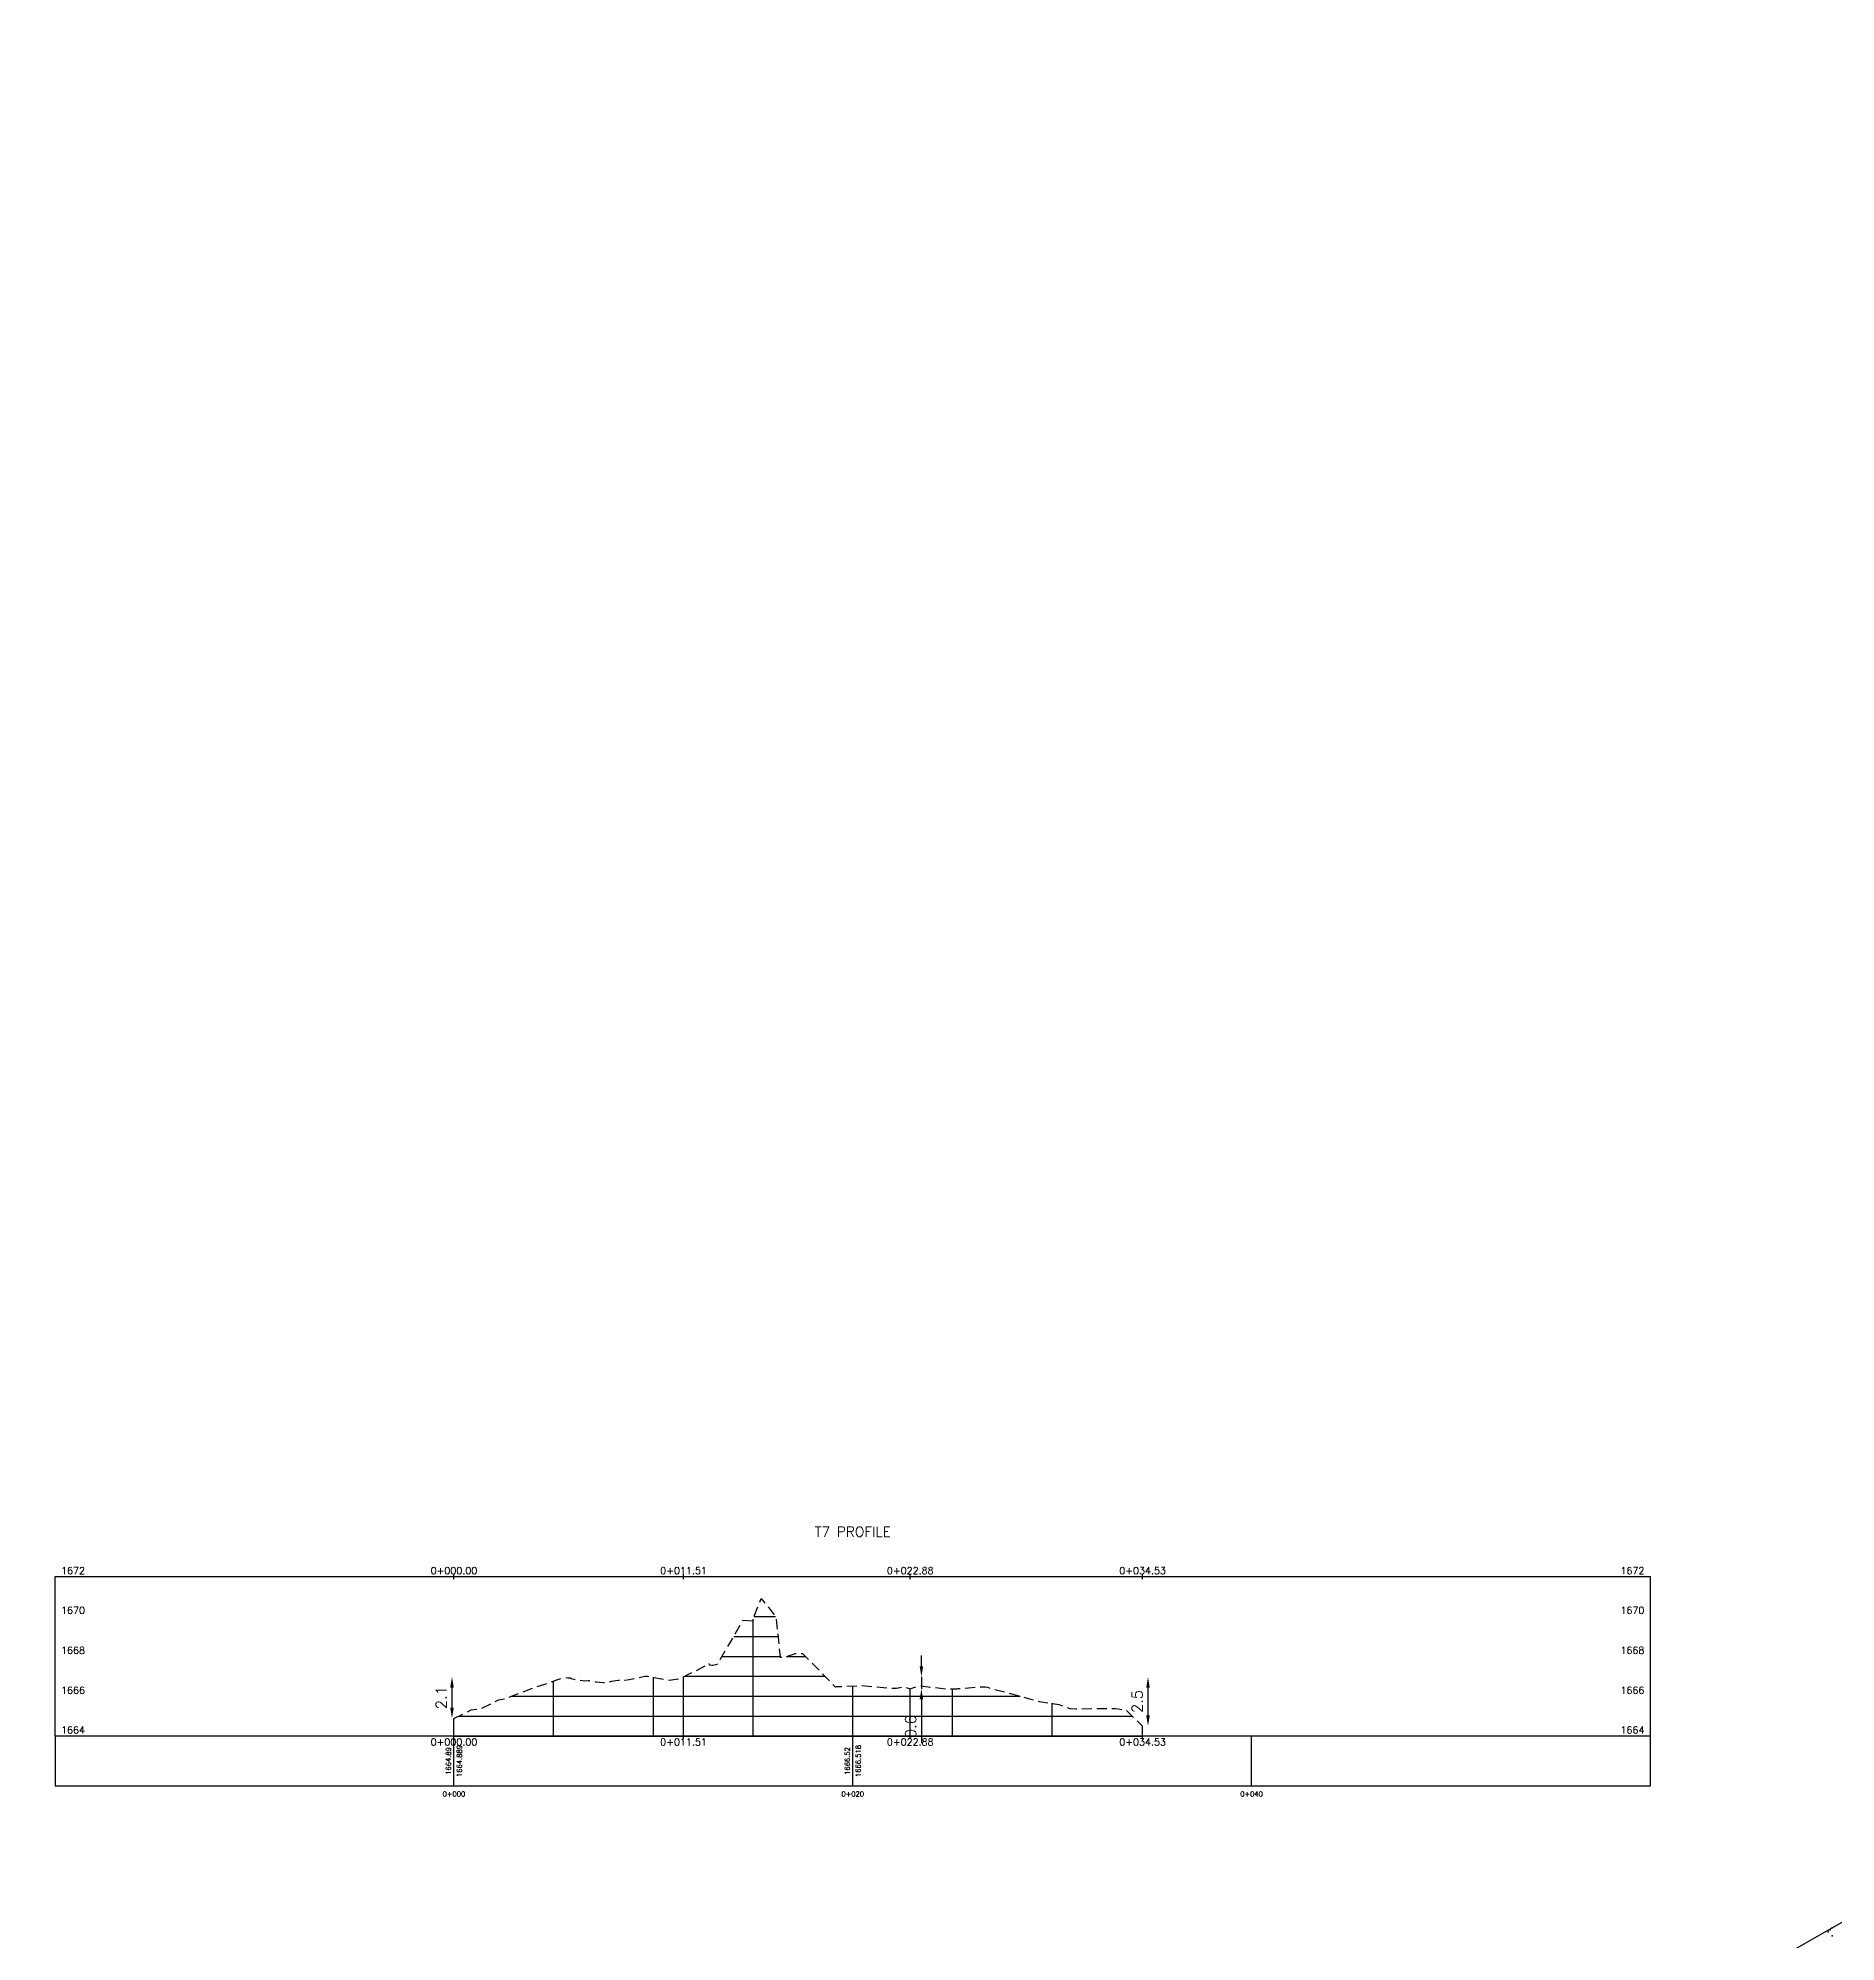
# Model space of a CAD drawing. Header units: metres. Extents: x 419582 to 423558, y 4805372 to 4807539.
# Drawn here: x 420939.1 to 421029.3, y 4806019.9 to 4806115.4 of the extents above; entities that cross this region are included whole.
import ezdxf

# ---------------------------------------------------------------- set-up
doc = ezdxf.new("R2010")
doc.units = ezdxf.units.M
doc.linetypes.add('DASHED', pattern=[0.75, 0.5, -0.25])
for name, color, linetype in [('C-ROAD-PROF', 1, 'DASHED'), ('C-ROAD-PROF-GRID-GEOM', 5, 'Continuous'), ('C-ROAD-PROF-GRID-MAJR', 8, 'Continuous'), ('C-ROAD-PROF-GRID-MINR', 8, 'Continuous'), ('C-ROAD-PROF-TEXT', 11, 'Continuous'), ('C-ROAD-PROF-TICK', 7, 'Continuous'), ('C-ROAD-PROF-TITL', 11, 'Continuous'), ('C-ROAD-PROF-TTLB', 5, 'Continuous'), ('C-TINN', 4, 'Continuous'), ('C-TINN-BNDY', 110, 'Continuous')]:
    doc.layers.add(name, color=color, linetype=linetype)
doc.styles.get("Standard").update_dxf_attribs({"font": 'simplex.shx'})
doc.dimstyles.new('TFO75', dxfattribs={"dimscale": 3, "dimtxt": 0.18, "dimasz": 0.18, "dimexe": 0.18, "dimexo": 0.0625, "dimgap": 0.09, "dimtad": 1, "dimdec": 1, "dimzin": 0, "dimdsep": 46, "dimtxsty": 'Standard', "dimcen": 0.09, "dimse1": 1, "dimse2": 1, "dimclrd": 3, "dimclre": 3, "dimclrt": 1, "dimadec": 4, "dimazin": 0, "dimtfac": 1, "dimtdec": 1, "dimtmove": 0, "dimatfit": 3, "dimfxl": 1, "dimtolj": 1, "dimtzin": 0, "dimarcsym": 0})

# ---------------------------------------------------------------- blocks, each defined once
blk = doc.blocks.new('*D53')
at = {"color": 3, "lineweight": -2, "transparency": 16777216}
blk.add_line((420959.853, 4806032.656), (420959.853, 4806031.659), dxfattribs=at)
at = {"color": 3, "transparency": 16777216}
for points in [[(420959.763, 4806032.656), (420959.943, 4806032.656), (420959.853, 4806033.196)], [(420959.763, 4806031.659), (420959.943, 4806031.659), (420959.853, 4806031.119)]]:
    blk.add_solid(points, dxfattribs=at)
at = {"layer": 'Defpoints', "color": 0, "transparency": 16777216}
for p in [(420971.172, 4806033.196), (420959.853, 4806031.119), (420959.951, 4806031.119)]:
    blk.add_point(p, dxfattribs=at)
at = {"color": 1, "transparency": 16777216, "insert": (420959.313, 4806032.157), "char_height": 0.54, "attachment_point": 5, "rotation": 90}
blk.add_mtext('\\A1;2.1', dxfattribs=at)
blk = doc.blocks.new('*D54')
at = {"color": 3, "lineweight": -2, "transparency": 16777216}
for p, q in [((420983.394, 4806033.736), (420983.394, 4806034.276)), ((420983.394, 4806033.196), (420983.394, 4806032.607)), ((420983.394, 4806032.067), (420983.394, 4806029.882))]:
    blk.add_line(p, q, dxfattribs=at)
at = {"color": 3, "transparency": 16777216}
for points in [[(420983.304, 4806033.736), (420983.484, 4806033.736), (420983.394, 4806033.196)], [(420983.304, 4806032.067), (420983.484, 4806032.067), (420983.394, 4806032.607)]]:
    blk.add_solid(points, dxfattribs=at)
at = {"layer": 'Defpoints', "color": 0, "transparency": 16777216}
for p in [(420971.464, 4806033.196), (420982.83, 4806032.607), (420983.394, 4806032.607)]:
    blk.add_point(p, dxfattribs=at)
at = {"color": 1, "transparency": 16777216, "insert": (420982.854, 4806030.705), "char_height": 0.54, "attachment_point": 5, "rotation": 90}
blk.add_mtext('\\A1;0.6', dxfattribs=at)
blk = doc.blocks.new('*D55')
at = {"color": 3, "lineweight": -2, "transparency": 16777216}
blk.add_line((420994.756, 4806032.656), (420994.756, 4806031.275), dxfattribs=at)
at = {"color": 3, "transparency": 16777216}
for points in [[(420994.666, 4806032.656), (420994.846, 4806032.656), (420994.756, 4806033.196)], [(420994.666, 4806031.275), (420994.846, 4806031.275), (420994.756, 4806030.735)]]:
    blk.add_solid(points, dxfattribs=at)
at = {"layer": 'Defpoints', "color": 0, "transparency": 16777216}
for p in [(420971.464, 4806033.196), (420994.484, 4806030.735), (420994.756, 4806030.735)]:
    blk.add_point(p, dxfattribs=at)
at = {"color": 1, "transparency": 16777216, "insert": (420994.216, 4806031.965), "char_height": 0.54, "attachment_point": 5, "rotation": 90}
blk.add_mtext('\\A1;2.5', dxfattribs=at)

msp = doc.modelspace()

# ---------------------------------------------------------------- linework, layer by layer
at = {"layer": 'C-ROAD-PROF', "color": 1, "linetype": 'DASHED', "lineweight": -3, "flags": 128}
msp.add_lwpolyline([(420959.951, 4806031.119), (420960.818, 4806031.54), (420961.345, 4806031.621), (420962.193, 4806032.046), (420962.55, 4806032.111), (420962.614, 4806032.135), (420962.672, 4806032.156), (420963.002, 4806032.296), (420964.021, 4806032.679), (420964.506, 4806032.83), (420965.107, 4806033.049), (420965.534, 4806033.174), (420965.662, 4806033.159), (420965.79, 4806033.159), (420965.834, 4806033.115), (420965.97, 4806033.077), (420966.508, 4806032.996), (420966.702, 4806033.009), (420966.811, 4806033.027), (420967.042, 4806032.949), (420967.459, 4806032.91), (420967.714, 4806032.939), (420967.806, 4806032.964), (420967.859, 4806032.978), (420968.181, 4806033.03), (420968.254, 4806033.031), (420968.406, 4806033.032), (420968.522, 4806033.033), (420968.739, 4806033.075), (420969.516, 4806033.231), (420969.615, 4806033.236), (420970.749, 4806033.04), (420971.222, 4806033.102), (420971.464, 4806033.196), (420971.781, 4806033.37), (420972.093, 4806033.507), (420972.674, 4806033.815), (420972.725, 4806033.889), (420972.749, 4806033.805), (420972.808, 4806033.797), (420972.902, 4806033.784), (420972.942, 4806033.778), (420973.152, 4806033.838), (420973.815, 4806034.94), (420974.441, 4806036.036), (420974.924, 4806036.016), (420975.36, 4806037.132), (420976.095, 4806036.215), (420976.31, 4806034.19), (420976.415, 4806034.184), (420976.525, 4806034.178), (420977.073, 4806034.377), (420977.184, 4806034.375), (420977.209, 4806034.378), (420977.313, 4806034.376), (420977.43, 4806034.373), (420977.562, 4806034.233), (420977.677, 4806034.128), (420979.073, 4806032.705), (420979.106, 4806032.707), (420979.14, 4806032.71), (420980.367, 4806032.766), (420981.779, 4806032.641), (420982.145, 4806032.626), (420982.465, 4806032.708), (420982.83, 4806032.607), (420983.304, 4806032.749), (420984.678, 4806032.596), (420985.195, 4806032.596), (420985.216, 4806032.611), (420985.478, 4806032.62), (420986.245, 4806032.695), (420986.274, 4806032.694), (420986.513, 4806032.697), (420986.602, 4806032.696), (420986.702, 4806032.675), (420986.787, 4806032.647), (420989.31, 4806031.971), (420990.285, 4806031.822), (420990.844, 4806031.613), (420990.864, 4806031.608), (420990.871, 4806031.608), (420991.14, 4806031.601), (420993.12, 4806031.616), (420993.268, 4806031.597), (420993.62, 4806031.535), (420993.651, 4806031.538), (420994.484, 4806030.735)], dxfattribs=at)
at = {"layer": 'C-ROAD-PROF-GRID-GEOM', "color": 5, "linetype": 'Continuous', "lineweight": -3}
for p, q in [((420971.464, 4806030.229), (420971.464, 4806033.196)), ((420982.83, 4806030.229), (420982.83, 4806032.607)), ((420959.951, 4806030.229), (420959.951, 4806031.119)), ((420994.484, 4806030.229), (420994.484, 4806030.735))]:
    msp.add_line(p, q, dxfattribs=at)
at = {"layer": 'C-ROAD-PROF-GRID-MAJR', "color": 8, "linetype": 'Continuous', "lineweight": -3}
for p, q in [((420975.007, 4806036.229), (420976.083, 4806036.229)), ((420973.387, 4806034.229), (420976.305, 4806034.229)), ((420976.665, 4806034.229), (420977.566, 4806034.229)), ((420979.951, 4806030.229), (420979.951, 4806032.747)), ((420962.844, 4806032.229), (420988.346, 4806032.229)), ((420959.951, 4806030.229), (420959.951, 4806031.119)), ((420959.951, 4806030.229), (420994.484, 4806030.229))]:
    msp.add_line(p, q, dxfattribs=at)
at = {"layer": 'C-ROAD-PROF-GRID-MINR', "color": 8, "linetype": 'Continuous', "lineweight": -3}
for p, q in [((420974.951, 4806030.229), (420974.951, 4806036.085)), ((420973.98, 4806035.229), (420976.199, 4806035.229)), ((420964.951, 4806030.229), (420964.951, 4806032.992)), ((420969.509, 4806033.229), (420969.652, 4806033.229)), ((420969.951, 4806030.229), (420969.951, 4806033.178)), ((420971.525, 4806033.229), (420978.559, 4806033.229)), ((420984.951, 4806030.229), (420984.951, 4806032.596)), ((420989.951, 4806030.229), (420989.951, 4806031.873)), ((420960.179, 4806031.229), (420993.971, 4806031.229))]:
    msp.add_line(p, q, dxfattribs=at)
at = {"layer": 'C-ROAD-PROF-TEXT', "color": 11, "linetype": 'Continuous', "lineweight": -3}
for p, q in [((420959.951, 4806038.104), (420959.951, 4806038.354)), ((420971.464, 4806038.104), (420971.464, 4806038.354)), ((420982.83, 4806038.104), (420982.83, 4806038.354)), ((420994.484, 4806038.104), (420994.484, 4806038.354)), ((420959.951, 4806030.104), (420959.951, 4806030.354)), ((420971.464, 4806030.104), (420971.464, 4806030.354)), ((420982.83, 4806030.104), (420982.83, 4806030.354)), ((420994.484, 4806030.104), (420994.484, 4806030.354))]:
    msp.add_line(p, q, dxfattribs=at)
at = {"layer": 'C-ROAD-PROF-TICK', "color": 7, "linetype": 'Continuous', "lineweight": -3}
for p, q in [((420959.951, 4806027.729), (420959.951, 4806030.229)), ((420979.951, 4806027.729), (420979.951, 4806030.229)), ((420999.951, 4806027.729), (420999.951, 4806030.229))]:
    msp.add_line(p, q, dxfattribs=at)
at = {"layer": 'C-ROAD-PROF-TTLB', "color": 5, "linetype": 'Continuous', "lineweight": -3}
for p, q in [((420939.951, 4806030.229), (420939.951, 4806038.229)), ((420939.951, 4806038.229), (421019.951, 4806038.229)), ((421019.951, 4806030.229), (421019.951, 4806038.229))]:
    msp.add_line(p, q, dxfattribs=at)
msp.add_3dface([(420939.951, 4806027.729), (421019.951, 4806027.729), (421019.951, 4806030.229), (420939.951, 4806030.229)], dxfattribs=at)
at = {"layer": 'C-TINN', "color": 4, "linetype": 'Continuous', "lineweight": -3}
for p in [(421028.87, 4806020.42, 1667.67), (421028.97, 4806020.52, 1667.67), (421029.07, 4806020.62, 1667.67), (421029.07, 4806020.22, 1667.67)]:
    msp.add_point(p, dxfattribs=at)
at = {"layer": 'C-TINN-BNDY', "color": 110, "linetype": 'Continuous', "lineweight": -3, "flags": 128}
msp.add_lwpolyline([(420443.91, 4805743.65), (420493.5, 4805756.98), (420768.14, 4805870.08), (420831.32, 4805906.4), (420889.42, 4805941.39), (420915.5, 4805955.6), (420955.73, 4805979.34), (420991.65, 4805999.26), (421029.07, 4806020.62), (421150.43, 4806089.34), (421193.45, 4806114.76), (421316.74, 4806181.07)], dxfattribs=at)

# ---------------------------------------------------------------- texts
at = {"layer": 'C-ROAD-PROF-TEXT', "color": 11, "linetype": 'Continuous', "lineweight": -3}
for s, insert, char_height, attachment_point in [('1672', (420941.451, 4806038.529), 0.35, 6), ('0+000.00', (420959.951, 4806038.354), 0.35, 8), ('0+011.51', (420971.464, 4806038.354), 0.35, 8), ('0+022.88', (420982.83, 4806038.354), 0.35, 8), ('0+034.53', (420994.484, 4806038.354), 0.35, 8), ('{\\C256;1672}', (421018.452, 4806038.529), 0.35, 4), ('1670', (420941.451, 4806036.529), 0.35, 6), ('{\\C256;1670}', (421018.452, 4806036.529), 0.35, 4), ('1668', (420941.451, 4806034.529), 0.35, 6), ('{\\C256;1668}', (421018.452, 4806034.529), 0.35, 4), ('1666', (420941.451, 4806032.529), 0.35, 6), ('{\\C256;1666}', (421018.452, 4806032.529), 0.35, 4), ('1664', (420941.451, 4806030.529), 0.35, 6), ('{\\C256;1664}', (421018.452, 4806030.529), 0.35, 4), ('0+000.00', (420959.951, 4806030.104), 0.35, 2), ('0+011.51', (420971.464, 4806030.104), 0.35, 2), ('0+022.88', (420982.83, 4806030.104), 0.35, 2), ('0+034.53', (420994.484, 4806030.104), 0.35, 2), ('0+000', (420959.951, 4806027.454), 0.25, 2), ('0+020', (420979.951, 4806027.454), 0.25, 2), ('0+040', (420999.951, 4806027.454), 0.25, 2)]:
    msp.add_mtext(s, dxfattribs=dict(at, insert=insert, char_height=char_height, attachment_point=attachment_point))
at = {"layer": 'C-ROAD-PROF-TEXT', "color": 11, "linetype": 'Continuous', "lineweight": -3, "char_height": 0.25, "rotation": 90}
for s, insert, attachment_point in [('1666.518', (420980.101, 4806028.979), 2), ('1664.89', (420959.801, 4806028.979), 8), ('1664.889', (420960.101, 4806028.979), 2), ('1666.52', (420979.801, 4806028.979), 8)]:
    msp.add_mtext(s, dxfattribs=dict(at, insert=insert, attachment_point=attachment_point))
at = {"layer": 'C-ROAD-PROF-TITL', "color": 11, "linetype": 'Continuous', "lineweight": -3, "insert": (420979.951, 4806040.229), "char_height": 0.5, "attachment_point": 8}
msp.add_mtext('T7 PROFILE', dxfattribs=at)

# ---------------------------------------------------------------- dimensions: what is measured, and where the dimension line sits
for base, p1, p2, picture, middle in [((420983.394, 4806032.607), (420971.464, 4806033.196), (420982.83, 4806032.607), '*D54', (420982.854, 4806030.705)), ((420959.853, 4806031.119), (420971.172, 4806033.196), (420959.951, 4806031.119), '*D53', (420959.313, 4806032.157)), ((420994.756, 4806030.735), (420971.464, 4806033.196), (420994.484, 4806030.735), '*D55', (420994.216, 4806031.965))]:
    dim = msp.add_linear_dim(base=base, p1=p1, p2=p2, angle=90, dimstyle='TFO75')
    dim.commit()
    dim.dimension.update_dxf_attribs({"geometry": picture, "text_midpoint": middle})

doc.saveas('drawing.dxf')
